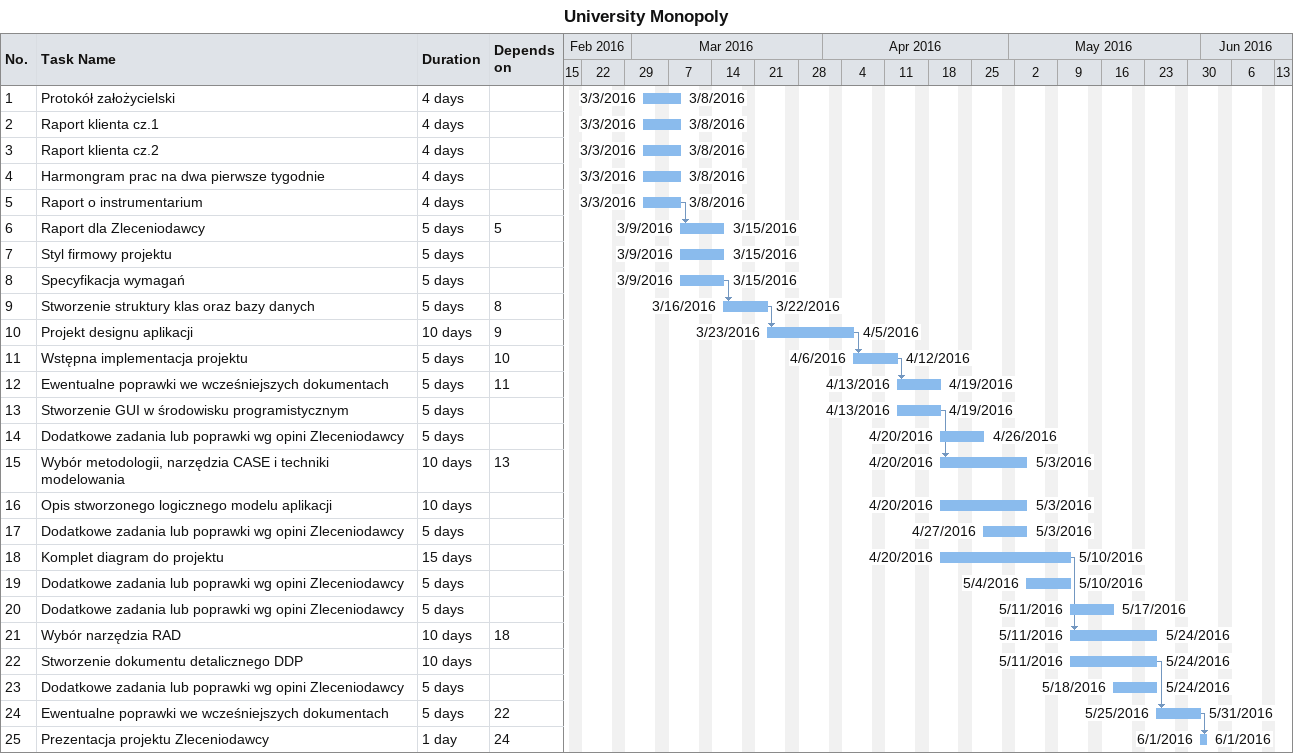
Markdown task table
University Monopoly

| ID | Task | Duration | Start | Finish | Predecessors |
|---|---|---|---|---|---|
| 1 | Protokół założycielski | 4d | 2016-03-03 | 2016-03-08 |  |
| 2 | Raport klienta cz.1 | 4d | 2016-03-03 | 2016-03-08 |  |
| 3 | Raport klienta cz.2 | 4d | 2016-03-03 | 2016-03-08 |  |
| 4 | Harmongram prac na dwa pierwsze tygodnie | 4d | 2016-03-03 | 2016-03-08 |  |
| 5 | Raport o instrumentarium | 4d | 2016-03-03 | 2016-03-08 |  |
| 6 | Raport dla Zleceniodawcy | 5d | 2016-03-09 | 2016-03-15 | 5 |
| 7 | Styl firmowy projektu | 5d | 2016-03-09 | 2016-03-15 |  |
| 8 | Specyfikacja wymagań | 5d | 2016-03-09 | 2016-03-15 |  |
| 9 | Stworzenie struktury klas oraz bazy danych | 5d | 2016-03-16 | 2016-03-22 | 8 |
| 10 | Projekt designu aplikacji | 10d | 2016-03-23 | 2016-04-05 | 9 |
| 11 | Wstępna implementacja projektu | 5d | 2016-04-06 | 2016-04-12 | 10 |
| 12 | Ewentualne poprawki we wcześniejszych dokumentach | 5d | 2016-04-13 | 2016-04-19 | 11 |
| 13 | Stworzenie GUI w środowisku programistycznym | 5d | 2016-04-13 | 2016-04-19 |  |
| 14 | Dodatkowe zadania lub poprawki wg opini Zleceniodawcy | 5d | 2016-04-20 | 2016-04-26 |  |
| 15 | Wybór metodologii, narzędzia CASE i techniki modelowania | 10d | 2016-04-20 | 2016-05-03 | 13 |
| 16 | Opis stworzonego logicznego modelu aplikacji | 10d | 2016-04-20 | 2016-05-03 |  |
| 17 | Dodatkowe zadania lub poprawki wg opini Zleceniodawcy | 5d | 2016-04-27 | 2016-05-03 |  |
| 18 | Komplet diagram do projektu | 15d | 2016-04-20 | 2016-05-10 |  |
| 19 | Dodatkowe zadania lub poprawki wg opini Zleceniodawcy | 5d | 2016-05-04 | 2016-05-10 |  |
| 20 | Dodatkowe zadania lub poprawki wg opini Zleceniodawcy | 5d | 2016-05-11 | 2016-05-17 |  |
| 21 | Wybór narzędzia RAD | 10d | 2016-05-11 | 2016-05-24 | 18 |
| 22 | Stworzenie dokumentu detalicznego DDP | 10d | 2016-05-11 | 2016-05-24 |  |
| 23 | Dodatkowe zadania lub poprawki wg opini Zleceniodawcy | 5d | 2016-05-18 | 2016-05-24 |  |
| 24 | Ewentualne poprawki we wcześniejszych dokumentach | 5d | 2016-05-25 | 2016-05-31 | 22 |
| 25 | Prezentacja projektu Zleceniodawcy | 1d | 2016-06-01 | 2016-06-01 | 24 |
